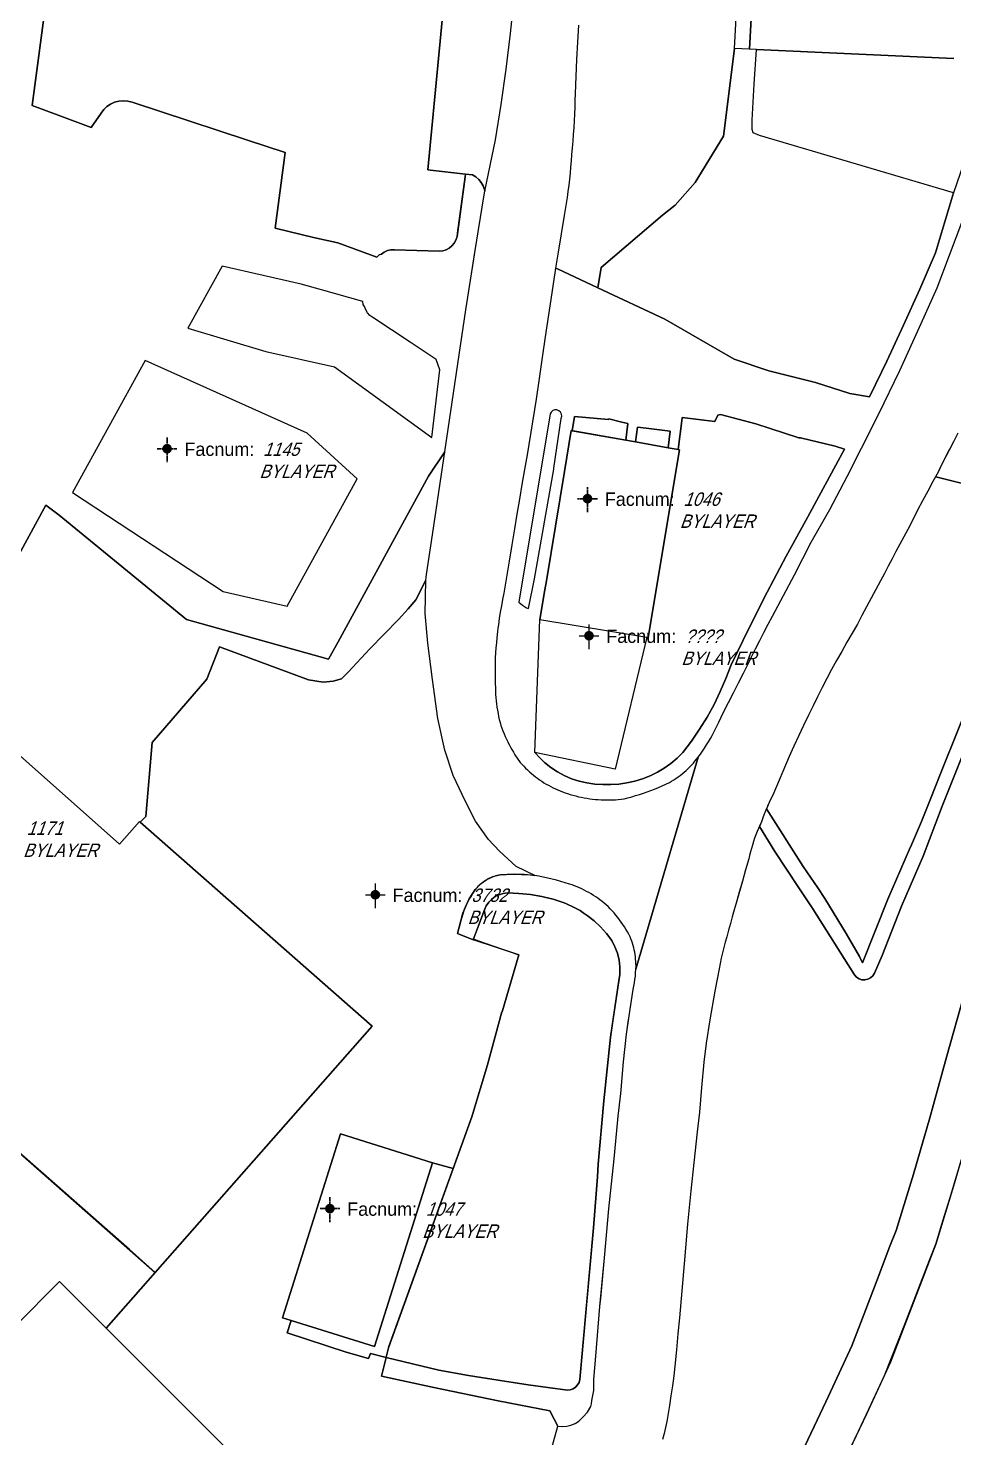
# Model space of a CAD drawing. Header units: inches. Extents: x 1273557 to 1282364, y 239587 to 246310.
# Drawn here: x 1277789 to 1278078.4, y 241285.2 to 241726.2 of the extents above; entities that cross this region are included whole.
import ezdxf
from ezdxf.enums import TextEntityAlignment as Align

# ---------------------------------------------------------------- set-up
doc = ezdxf.new("R2010")
doc.units = ezdxf.units.IN
doc.header["$MEASUREMENT"] = 0
doc.linetypes.add('DASHED2', pattern=[0.375, 0.25, -0.125])
doc.layers.add('BLDG-DATA', color=159, linetype='DASHED2', lineweight=30)
for name, color, linetype in [('BLDG-UW', 231, 'Continuous'), ('GRASS', 3, 'Continuous'), ('PATH', 253, 'Continuous'), ('PATH-ISLAND', 252, 'Continuous'), ('PRKG-DATA', 255, 'Continuous'), ('PRKG-UW', 6, 'Continuous'), ('STREET-UW', 50, 'Continuous')]:
    doc.layers.add(name, color=color, linetype=linetype)
doc.styles.add('SS_LITE', font='FRABK.TTF', dxfattribs={"height": 16})

# ---------------------------------------------------------------- blocks, each defined once
blk = doc.blocks.new('*U1')
for p, q in [((-3.08, 0), (3.08, 0)), ((0, 3.55), (0, -4.2))]:
    blk.add_line(p, q)
at = {"const_width": 1.5}
blk.add_lwpolyline([(-0.75, 0, 1), (0.75, 0, 1)], format="xyb", close=True, dxfattribs=at)
at = {"layer": 'BLDG-DATA', "color": 1, "style": 'SS_LITE'}
blk.add_text('Facnum:', height=4.2, dxfattribs=at).set_placement((27.26, -2.25), align=Align.RIGHT)
at = {"layer": 'BLDG-DATA', "color": 7, "style": 'SS_LITE', "oblique": 20, "width": 0.9, "flags": 8}
for tag, p in [('FACNUM', (29.98, -2.25)), ('OBJECT', (28.84, -9.16))]:
    blk.add_attdef(tag, p, '', height=4.2, dxfattribs=at)
blk = doc.blocks.new('*U8')
for p, q in [((-3.08, 0), (3.08, 0)), ((0, 3.55), (0, -4.2))]:
    blk.add_line(p, q)
at = {"const_width": 1.5}
blk.add_lwpolyline([(-0.75, 0, 1), (0.75, 0, 1)], format="xyb", close=True, dxfattribs=at)
at = {"layer": 'PRKG-DATA', "color": 1, "style": 'SS_LITE'}
blk.add_text('Facnum:', height=4.2, dxfattribs=at).set_placement((27.26, -2.25), align=Align.RIGHT)
at = {"layer": 'PRKG-DATA', "color": 7, "style": 'SS_LITE', "oblique": 20, "width": 0.9, "flags": 8}
for tag, p in [('FACNUM', (29.98, -2.25)), ('OBJECT', (28.84, -9.16))]:
    blk.add_attdef(tag, p, '', height=4.2, dxfattribs=at)

msp = doc.modelspace()

# ---------------------------------------------------------------- linework, layer by layer
for points in [[(1277964.6, 241579.02, -1), (1277963.1, 241579.02, -1)], [(1277965.07, 241536.14, -1), (1277963.57, 241536.14, -1)]]:
    msp.add_lwpolyline(points, format="xyb", close=True)
at = {"layer": 'BLDG-UW'}
msp.add_lwpolyline([(1278078.42, 241716.74), (1278016.67, 241719.54), (1278014.52, 241719.64), (1278019.23, 241806.23), (1277970.55, 241808.36), (1277980.56, 242015.84), (1278002.65, 242014.21), (1278027.96, 242012.42), (1278027.72, 242007.57), (1278051.58, 242006.4), (1278092.16, 242004.42)], dxfattribs=at)
for points in [[(1277825.58, 241622.23), (1277802.86, 241580.92), (1277849.93, 241549.99), (1277869.99, 241545.38), (1277891.84, 241585.25), (1277876.21, 241599.55)], [(1277742.93, 241537.25), (1277713.24, 241563.63), (1277707.96, 241557.63), (1277697.62, 241566.72), (1277655.95, 241603.38), (1277616.51, 241558.54), (1277640.01, 241537.86), (1277621.39, 241516.7), (1277658.23, 241484.3), (1277669.5, 241497.11), (1277675.75, 241504.22), (1277687.1, 241494.23), (1277782.61, 241410.2), (1277766.78, 241392.2), (1277766.42, 241391.79), (1277767.88, 241390.51), (1277820.68, 241344.13), (1277828.73, 241336.97), (1277896.53, 241414.03), (1277824.01, 241477.83), (1277823.77, 241478.04), (1277817.55, 241470.97), (1277750.63, 241530.41)], [(1277992.65, 241594.31), (1277992.2, 241594.39), (1277989.06, 241594.95), (1277978.87, 241596.75), (1277975.85, 241597.28), (1277958.75, 241600.31), (1277956.64, 241587.55), (1277951, 241553.35), (1277950.99, 241553.29), (1277950.53, 241550.51), (1277948.99, 241541.21), (1277982.41, 241535.66), (1277982.82, 241535.59)], [(1277915.39, 241371.29), (1277886.64, 241380.35), (1277868.49, 241322.8), (1277871.24, 241321.93), (1277897.23, 241313.75)], [(1277813.4, 241319.54), (1277798.79, 241334.08), (1277743.25, 241278.27), (1277743.37, 241278.15), (1277810.2, 241211.62), (1277817.03, 241204.82), (1277817.03, 241204.82), (1277817.03, 241204.82), (1277817.03, 241204.82), (1277817.03, 241204.82), (1277796.85, 241184.54), (1277835.99, 241145.58), (1277881.69, 241191.49), (1277885.98, 241195.8), (1277911.56, 241221.5), (1277862.9, 241270.02), (1277862.9, 241270.02)]]:
    msp.add_lwpolyline(points, close=True, dxfattribs=at)
at = {"layer": 'GRASS'}
for points in [[(1277796.53, 241749.13), (1277791.27, 241709.86), (1277790.22, 241702.05), (1277798.39, 241699.02), (1277808.7, 241695.13), (1277811.78, 241699.6), (1277812.61, 241700.72), (1277813.61, 241701.69), (1277814.77, 241702.47), (1277816.04, 241703.05), (1277817.39, 241703.4), (1277818.78, 241703.51), (1277820.17, 241703.39), (1277821.52, 241703.04), (1277857.58, 241691.18), (1277869.31, 241687.32), (1277866.23, 241663.61), (1277866.65, 241663.56), (1277878.18, 241660.73), (1277885.79, 241659.03), (1277898.03, 241654.59), (1277898.68, 241655.29), (1277899.42, 241655.52), (1277900.32, 241656.18), (1277901.33, 241656.63), (1277902.42, 241656.86), (1277903.54, 241656.86), (1277917.49, 241656.41), (1277918.59, 241656.55), (1277919.65, 241656.89), (1277920.62, 241657.42), (1277921.48, 241658.12), (1277922.2, 241658.97), (1277922.74, 241659.93), (1277923.1, 241660.98), (1277923.26, 241662.08), (1277925.57, 241679.67), (1277925.69, 241680.55), (1277914.81, 241681.79), (1277913.9, 241681.89), (1277918.98, 241734.1)], [(1277750.63, 241530.41), (1277817.55, 241470.97), (1277823.77, 241478.04), (1277824.01, 241477.83), (1277825.76, 241479.61), (1277827.75, 241502.74), (1277844.83, 241522.53), (1277848.83, 241532.71), (1277876.62, 241522.37), (1277881.2, 241521.59), (1277884.32, 241521.94), (1277886.95, 241522.61), (1277889.04, 241524.73), (1277895.82, 241532.08), (1277904.79, 241541.24), (1277907.84, 241544.6), (1277910.14, 241547.38), (1277913.35, 241553.51), (1277913.44, 241554.38), (1277913.55, 241555.3), (1277915.41, 241567.7), (1277918.94, 241591.58), (1277919.25, 241593.72), (1277914.16, 241586.05), (1277885.87, 241534.26), (1277882.88, 241528.78), (1277838.5, 241541.19), (1277798.72, 241573.87), (1277794.54, 241576.96), (1277786.07, 241561.48)], [(1278081.54, 241583.67), (1278073.11, 241585.72), (1278072.62, 241585.84), (1278071.81, 241584.36), (1278070.2, 241581.37), (1278068.62, 241578.38), (1278067.05, 241575.38), (1278065.51, 241572.36), (1278063.98, 241569.34), (1278062.73, 241567.07), (1278061.5, 241564.8), (1278060.27, 241562.52), (1278059.06, 241560.23), (1278057.86, 241557.94), (1278056.66, 241555.65), (1278055.48, 241553.35), (1278054, 241550.65), (1278052.53, 241547.94), (1278051.07, 241545.23), (1278049.63, 241542.5), (1278048.21, 241539.77), (1278046.58, 241536.93), (1278044.95, 241534.09), (1278043.33, 241531.25), (1278041.71, 241528.41), (1278040.1, 241525.57), (1278038.63, 241522.75), (1278037.18, 241519.91), (1278035.76, 241517.06), (1278034.35, 241514.21), (1278032.96, 241511.34), (1278031.4, 241508.11), (1278029.87, 241504.88), (1278028.35, 241501.63), (1278026.85, 241498.38), (1278021.74, 241486.29), (1278021.17, 241485.12), (1278020.62, 241483.94), (1278020.1, 241482.75), (1278019.79, 241482.01), (1278031.24, 241463.92), (1278035.81, 241457.24), (1278038.07, 241453.93), (1278044.71, 241442.99), (1278048.85, 241435.78), (1278049.84, 241433.79), (1278057.76, 241453.7), (1278064.5, 241469.4), (1278065.1, 241470.74), (1278068.25, 241478.01), (1278071.23, 241485.32), (1278074.05, 241492.68), (1278086.03, 241522.39)], [(1278082.85, 241503.16), (1278074.72, 241482.77), (1278068.8, 241467.17), (1278062.06, 241451.55), (1278055.99, 241436.13), (1278053.55, 241430.59), (1278053.05, 241429.78), (1278052.35, 241429.13), (1278051.51, 241428.69), (1278050.58, 241428.48), (1278049.63, 241428.52), (1278048.73, 241428.81), (1278047.93, 241429.33), (1278047.3, 241430.04), (1278044.07, 241435.14), (1278034.33, 241450.73), (1278032.01, 241454.17), (1278029.7, 241457.6), (1278022.46, 241468.63), (1278017.58, 241476.5), (1278017.31, 241475.88), (1278016.89, 241474.85), (1278016.49, 241473.81), (1278016.1, 241472.77), (1278015.74, 241471.72), (1278015.41, 241470.66), (1278015.09, 241469.59), (1278014.79, 241468.51), (1278014.52, 241467.43), (1278014.27, 241466.35), (1278013.28, 241462.87), (1278012.29, 241459.39), (1278011.31, 241455.91), (1278010.33, 241452.43), (1278009.71, 241450.34), (1278009.1, 241448.24), (1278008.52, 241446.13), (1278007.95, 241444.02), (1278007.4, 241441.91), (1278006.94, 241440.26), (1278006.5, 241438.61), (1278006.09, 241436.95), (1278005.69, 241435.28), (1278005.32, 241433.61), (1278004.97, 241431.94), (1278003.61, 241424.96), (1278002.11, 241415.94), (1278000.98, 241408.63), (1278000.23, 241402.77), (1277999.5, 241394.79), (1277998.85, 241387.14), (1277998.09, 241380.95), (1277997.14, 241371.19), (1277996.14, 241362.48), (1277995.16, 241352.06), (1277994.05, 241339.68), (1277992.63, 241322.74), (1277992.14, 241317.72), (1277991.66, 241312.7), (1277991.19, 241307.68), (1277990.8, 241304.58), (1277990.39, 241301.49), (1277989.95, 241298.4), (1277989.49, 241295.32), (1277989, 241292.24), (1277988.61, 241290.34), (1277988.2, 241288.44), (1277987.77, 241286.55), (1277987.32, 241284.66)], [(1278031.75, 241282.56), (1278036.61, 241292.71), (1278039.24, 241298.22), (1278046.48, 241313.99), (1278050.83, 241325.36), (1278054.4, 241334.65), (1278058.41, 241345.12), (1278060.32, 241350.11), (1278065.75, 241367.67), (1278070.9, 241385.32), (1278072.06, 241389.53), (1278076.1, 241404.25), (1278081.59, 241423.93)], [(1278083.49, 241381.75), (1278078.28, 241363.91), (1278072.7, 241345.83), (1278058.55, 241308.91), (1278051.1, 241292.66), (1278043.52, 241276.82)]]:
    msp.add_lwpolyline(points, dxfattribs=at)
for points in [[(1278078.29, 241674.74), (1278017.65, 241692.61), (1278015.66, 241693.46), (1278015.31, 241694.5), (1278015.33, 241697.44), (1278015.92, 241708.74), (1278016.67, 241719.54), (1278009.76, 241719.85), (1278006.32, 241692.46), (1277997.47, 241677.9), (1277991.25, 241670.82), (1277987.35, 241667.73), (1277968.15, 241651.39), (1277967.12, 241644.99), (1277988.06, 241635.16), (1278009.73, 241622.66), (1278020.55, 241618.97), (1278035.1, 241615.35), (1278045.86, 241611.94), (1278052.03, 241610.83), (1278055.76, 241618.59), (1278057.41, 241622.01), (1278062.64, 241633.27), (1278067.71, 241644.59), (1278072.63, 241655.98)], [(1277895.1, 241637.13), (1277894.54, 241638.09), (1277894.19, 241639.15), (1277893.72, 241639.76), (1277893.6, 241640.7), (1277880.68, 241644.31), (1277874.39, 241646.17), (1277862.46, 241648.87), (1277849.6, 241651.78), (1277838.95, 241632.34), (1277863.28, 241625.1), (1277884.74, 241620.24), (1277915.16, 241598.12), (1277917.68, 241619.37), (1277916.58, 241622.51), (1277908.4, 241627.94), (1277896.77, 241635.67), (1277895.86, 241636.32)], [(1277955.65, 241604.13), (1277955.82, 241604.79), (1277955.75, 241605.46), (1277955.44, 241606.06), (1277954.94, 241606.52), (1277954.31, 241606.77), (1277953.64, 241606.79), (1277953, 241606.56), (1277952.48, 241606.13), (1277952.15, 241605.54), (1277942.41, 241546.68), (1277943.5, 241545.67), (1277944.78, 241544.91), (1277945.43, 241544.69), (1277947.29, 241553.97), (1277953.33, 241588.22), (1277953.38, 241588.55)], [(1278025.95, 241561.05), (1278032.1, 241572.2), (1278044.22, 241594.48), (1278041.29, 241595.42), (1278030.46, 241598.01), (1278029.96, 241598.01), (1278016.5, 241602.46), (1278005.44, 241605.34), (1278004.64, 241605.12), (1278003.71, 241603.12), (1277993.49, 241604.46), (1277993.35, 241603.34), (1277992.19, 241594.39), (1277992.65, 241594.31), (1277982.82, 241535.59), (1277982.4, 241535.66), (1277972.53, 241494.37), (1277947.35, 241499.62), (1277948.93, 241497.9), (1277950.44, 241496.45), (1277952.37, 241494.91), (1277954.43, 241493.54), (1277956.61, 241492.37), (1277958.9, 241491.39), (1277961.26, 241490.63), (1277963.68, 241490.07), (1277966.14, 241489.73), (1277968.63, 241489.62), (1277971.15, 241489.57), (1277973.67, 241489.73), (1277976.18, 241490.08), (1277978.64, 241490.64), (1277981.06, 241491.39), (1277983.41, 241492.32), (1277985.69, 241493.45), (1277987.86, 241494.75), (1277989.93, 241496.21), (1277991.88, 241497.84), (1277993.7, 241499.62), (1277996.39, 241503.19), (1277998.9, 241506.88), (1278001.24, 241510.7), (1278003.4, 241514.63), (1278005.37, 241518.66), (1278007.14, 241522.78), (1278008.72, 241526.99), (1278014.26, 241538.45), (1278020, 241549.8)], [(1277976.5, 241602.52), (1277974.57, 241602.99), (1277970.48, 241603.98), (1277970.46, 241603.75), (1277959.78, 241604.72), (1277959.02, 241600.26), (1277975.85, 241597.29)], [(1277989.7, 241600.16), (1277982.15, 241601.1), (1277979.45, 241601.44), (1277978.87, 241596.75), (1277978.87, 241596.75), (1277989.05, 241594.95)], [(1277901.6, 241313.35), (1277900.94, 241310.53), (1277900.9, 241310.33), (1277917.41, 241306.33), (1277926.67, 241304.7), (1277935.96, 241303.2), (1277945.27, 241301.82), (1277957.57, 241300.14), (1277958.48, 241300.27), (1277959.34, 241300.59), (1277960.1, 241301.1), (1277960.74, 241301.76), (1277961.21, 241302.54), (1277961.5, 241303.41), (1277965.74, 241350.86), (1277966.95, 241366.86), (1277967.24, 241370.78), (1277968.99, 241390.68), (1277971, 241410.56), (1277973.67, 241428.16), (1277973.94, 241430.14), (1277973.96, 241430.32), (1277973.98, 241432.51), (1277973.74, 241434.68), (1277973.22, 241436.8), (1277972.44, 241438.84), (1277971.42, 241440.77), (1277969.78, 241442.97), (1277967.95, 241445.03), (1277965.95, 241446.92), (1277963.8, 241448.63), (1277962.53, 241449.48), (1277961.52, 241450.15), (1277959.11, 241451.48), (1277956.59, 241452.59), (1277953.12, 241453.69), (1277950.39, 241454.36), (1277949.6, 241454.55), (1277946.02, 241455.17), (1277942.42, 241455.54), (1277938.81, 241455.66), (1277937.49, 241455.49), (1277936.21, 241455.11), (1277935.01, 241454.51), (1277933.92, 241453.72), (1277932.97, 241452.76), (1277932.2, 241451.66), (1277931.62, 241450.44), (1277928.24, 241441.37), (1277929.49, 241440.83), (1277942.43, 241436.31), (1277937.2, 241418.48), (1277937.04, 241418.5), (1277932.59, 241401.89), (1277927.74, 241385.6)]]:
    msp.add_lwpolyline(points, close=True, dxfattribs=at)
at = {"layer": 'PATH'}
for points in [[(1278014.47, 241806.44), (1278019.23, 241806.23), (1278014.52, 241719.64), (1278009.76, 241719.85)], [(1277975.09, 241402.83), (1277976.01, 241411.54), (1277976.55, 241415.28), (1277976.84, 241417.23), (1277978.16, 241425.51), (1277978.36, 241426.54), (1277978.54, 241427.58), (1277978.69, 241428.63), (1277978.81, 241429.68), (1277978.91, 241430.72), (1277978.98, 241431.78), (1277979.03, 241432.83), (1277979.01, 241433.55), (1277978.97, 241434.27), (1277978.9, 241434.98), (1277978.82, 241435.7), (1277978.72, 241436.41), (1277978.6, 241437.12), (1277978.46, 241437.83), (1277978.29, 241438.53), (1277978.11, 241439.23), (1277977.91, 241439.92), (1277977.69, 241440.6), (1277977.45, 241441.28), (1277977.19, 241441.95), (1277976.77, 241442.75), (1277976.33, 241443.54), (1277975.87, 241444.32), (1277975.39, 241445.08), (1277974.9, 241445.84), (1277974.38, 241446.58), (1277973.85, 241447.31), (1277973.3, 241448.03), (1277972.73, 241448.73), (1277972.15, 241449.42), (1277971.55, 241450.09), (1277970.93, 241450.75), (1277970.3, 241451.39), (1277969.68, 241451.94), (1277969.05, 241452.48), (1277968.41, 241453), (1277967.76, 241453.5), (1277967.09, 241453.99), (1277966.41, 241454.46), (1277965.72, 241454.92), (1277965.01, 241455.35), (1277964.3, 241455.77), (1277963.58, 241456.17), (1277962.85, 241456.55), (1277962.1, 241456.92), (1277961.35, 241457.26), (1277960.59, 241457.59), (1277959.83, 241457.89), (1277959.44, 241458.03), (1277959.05, 241458.18), (1277958.27, 241458.45), (1277956.91, 241458.87), (1277955.55, 241459.26), (1277954.18, 241459.63), (1277952.8, 241459.98), (1277951.42, 241460.31), (1277950.04, 241460.62), (1277948.64, 241460.9), (1277947.31, 241461.15), (1277946.19, 241461.27), (1277945.13, 241461.35), (1277944.07, 241461.42), (1277943, 241461.47), (1277941.94, 241461.49), (1277940.88, 241461.5), (1277939.82, 241461.48), (1277938.76, 241461.45), (1277937.7, 241461.39), (1277936.65, 241461.32), (1277936.15, 241461.23), (1277935.66, 241461.12), (1277935.17, 241460.99), (1277934.69, 241460.85), (1277934.21, 241460.68), (1277933.74, 241460.49), (1277933.28, 241460.29), (1277933.2, 241460.25), (1277932.83, 241460.06), (1277932.39, 241459.82), (1277931.95, 241459.56), (1277931.53, 241459.29), (1277931.12, 241458.99), (1277930.72, 241458.68), (1277930.33, 241458.36), (1277929.96, 241458.02), (1277929.6, 241457.66), (1277929.25, 241457.29), (1277928.92, 241456.91), (1277928.45, 241456.25), (1277927.99, 241455.58), (1277927.56, 241454.9), (1277927.15, 241454.2), (1277926.75, 241453.49), (1277926.38, 241452.77), (1277926.03, 241452.04), (1277925.7, 241451.3), (1277925.39, 241450.55), (1277925.1, 241449.8), (1277924.84, 241449.03), (1277924.31, 241447), (1277923.76, 241444.98), (1277923.18, 241442.96), (1277928.11, 241441.04), (1277928.24, 241441.37), (1277928.61, 241442.37), (1277931.62, 241450.44), (1277932.2, 241451.66), (1277932.97, 241452.76), (1277933.92, 241453.72), (1277935.01, 241454.51), (1277935.45, 241454.73), (1277936.21, 241455.11), (1277937.49, 241455.49), (1277938.81, 241455.66), (1277942.42, 241455.54), (1277946.02, 241455.17), (1277949.6, 241454.55), (1277950.39, 241454.36), (1277953.12, 241453.69), (1277956.59, 241452.59), (1277957.46, 241452.21), (1277959.11, 241451.48), (1277961.52, 241450.15), (1277962.53, 241449.48), (1277963.8, 241448.63), (1277965.95, 241446.92), (1277967.95, 241445.03), (1277969.78, 241442.97), (1277971.42, 241440.77), (1277972.44, 241438.84), (1277973.22, 241436.8), (1277973.74, 241434.68), (1277973.98, 241432.51), (1277973.96, 241430.32), (1277973.94, 241430.14), (1277973.67, 241428.16), (1277971.77, 241415.63), (1277971, 241410.56), (1277968.99, 241390.68), (1277967.65, 241375.48), (1277967.24, 241370.78), (1277966.94, 241366.86), (1277965.74, 241350.86), (1277963.8, 241329.15), (1277961.5, 241303.41), (1277961.21, 241302.54), (1277961.01, 241302.21), (1277960.74, 241301.76), (1277960.1, 241301.1), (1277959.34, 241300.59), (1277958.48, 241300.27), (1277957.57, 241300.14), (1277945.27, 241301.82), (1277936.57, 241303.11), (1277935.96, 241303.2), (1277926.67, 241304.7), (1277917.41, 241306.33), (1277900.9, 241310.33), (1277899.5, 241304.46), (1277915.87, 241301), (1277935.88, 241296.78), (1277952.06, 241293.67), (1277954.61, 241288.89), (1277955.98, 241288.74), (1277957.35, 241288.82), (1277958.69, 241289.14), (1277959.95, 241289.68), (1277961.11, 241290.43), (1277962.55, 241291.77), (1277963.82, 241293.29), (1277964.87, 241294.96), (1277965.07, 241295.82), (1277965.25, 241296.84), (1277965.82, 241300.01), (1277965.82, 241300.86), (1277965.84, 241303.48), (1277966.47, 241310.81), (1277967.76, 241326.28), (1277968.01, 241328.9), (1277969.21, 241341.5), (1277970.5, 241356.89), (1277972.21, 241372.47), (1277972.42, 241374.69), (1277973.46, 241385.83), (1277974.24, 241392.88)], [(1277921.91, 241369.49), (1277915.39, 241371.29), (1277897.23, 241313.75), (1277871.24, 241321.93), (1277869.98, 241318.05), (1277888.39, 241312.03), (1277895.44, 241309.99), (1277896.02, 241311.64), (1277900.9, 241310.33), (1277901.6, 241313.35), (1277901.75, 241313.78), (1277909.39, 241334.87)]]:
    msp.add_lwpolyline(points, close=True, dxfattribs=at)
for points in [[(1277786.07, 241561.48), (1277794.54, 241576.96), (1277798.72, 241573.87), (1277838.5, 241541.19), (1277882.88, 241528.78), (1277885.87, 241534.26), (1277914.16, 241586.05), (1277919.24, 241593.72), (1277919.45, 241595.13), (1277925.85, 241638.05), (1277928.29, 241653.93), (1277928.71, 241656.66), (1277931.42, 241673.47), (1277931.78, 241675.22), (1277931.67, 241675.76), (1277931.25, 241676.89), (1277930.65, 241677.94), (1277929.88, 241678.87), (1277928.97, 241679.66), (1277927.94, 241680.29), (1277925.69, 241680.55), (1277925.57, 241679.67), (1277923.12, 241661.05), (1277922.74, 241659.93), (1277922.2, 241658.97), (1277921.48, 241658.12), (1277920.62, 241657.42), (1277919.65, 241656.89), (1277919.41, 241656.81), (1277918.59, 241656.55), (1277917.49, 241656.41), (1277903.54, 241656.86), (1277902.42, 241656.86), (1277901.33, 241656.63), (1277900.32, 241656.18), (1277899.42, 241655.52), (1277898.68, 241655.29), (1277898.03, 241654.59), (1277885.79, 241659.03), (1277878.18, 241660.73), (1277866.65, 241663.56), (1277866.23, 241663.61), (1277869.31, 241687.32), (1277857.58, 241691.18), (1277821.52, 241703.04), (1277820.17, 241703.39), (1277818.78, 241703.51), (1277817.39, 241703.4), (1277816.04, 241703.05), (1277814.77, 241702.47), (1277813.61, 241701.69), (1277812.61, 241700.72), (1277811.78, 241699.6), (1277808.7, 241695.13), (1277798.39, 241699.02), (1277790.22, 241702.05), (1277791.27, 241709.86), (1277796.53, 241749.13)], [(1278084.65, 241693.18), (1278078.29, 241674.74), (1278072.63, 241655.98), (1278067.71, 241644.59), (1278062.64, 241633.27), (1278057.41, 241622.01), (1278055.76, 241618.59), (1278052.03, 241610.83), (1278045.86, 241611.94), (1278035.1, 241615.35), (1278020.55, 241618.97), (1278009.73, 241622.66), (1277988.06, 241635.16), (1277967.12, 241644.99), (1277954.44, 241650.91), (1277953.89, 241651.17), (1277953.76, 241650.37), (1277952.7, 241643.46), (1277951.66, 241636.54), (1277950.63, 241629.62), (1277949.67, 241623.14), (1277948.71, 241616.66), (1277947.77, 241610.18), (1277945.04, 241592.72), (1277944.19, 241588.1), (1277943.36, 241583.48), (1277942.56, 241578.85), (1277941.78, 241574.22), (1277941.02, 241569.59), (1277940.17, 241564.55), (1277939.33, 241559.51), (1277937.65, 241549.43), (1277937.27, 241547.45), (1277936.92, 241545.47), (1277936.59, 241543.49), (1277936.28, 241541.5), (1277936, 241539.5), (1277935.87, 241538.51), (1277935.74, 241537.51), (1277935.51, 241535.51), (1277935.36, 241533.94), (1277935.23, 241532.36), (1277935.12, 241530.79), (1277935.04, 241529.21), (1277934.98, 241527.63), (1277934.95, 241526.06), (1277934.94, 241524.48), (1277934.95, 241522.9), (1277934.99, 241521.32), (1277935.05, 241519.74), (1277935.08, 241518.75), (1277935.13, 241517.76), (1277935.21, 241516.77), (1277935.3, 241515.78), (1277935.42, 241514.8), (1277935.55, 241513.82), (1277935.71, 241512.84), (1277935.88, 241511.86), (1277936.08, 241510.89), (1277936.29, 241509.92), (1277936.53, 241508.96), (1277936.81, 241508.08), (1277937.11, 241507.2), (1277937.43, 241506.34), (1277937.76, 241505.48), (1277938.12, 241504.62), (1277938.5, 241503.78), (1277938.9, 241502.95), (1277938.98, 241502.8), (1277939.32, 241502.12), (1277939.75, 241501.31), (1277940.21, 241500.5), (1277940.68, 241499.71), (1277941.17, 241498.93), (1277942.84, 241496.5), (1277943.38, 241495.89), (1277943.94, 241495.29), (1277944.51, 241494.71), (1277945.09, 241494.15), (1277945.69, 241493.59), (1277946.3, 241493.06), (1277946.93, 241492.53), (1277947.56, 241492.03), (1277948.22, 241491.54), (1277948.88, 241491.06), (1277949.55, 241490.61), (1277950.24, 241490.17), (1277950.93, 241489.75), (1277951.64, 241489.34), (1277952.35, 241488.95), (1277953.08, 241488.58), (1277953.81, 241488.23), (1277954.55, 241487.9), (1277955.31, 241487.59), (1277956.06, 241487.29), (1277956.83, 241487.02), (1277957.6, 241486.76), (1277958.45, 241486.49), (1277959.31, 241486.24), (1277960.18, 241486.01), (1277961.05, 241485.79), (1277961.92, 241485.6), (1277962.8, 241485.43), (1277963.68, 241485.28), (1277964.57, 241485.14), (1277965.45, 241485.03), (1277966.34, 241484.94), (1277967.23, 241484.86), (1277968.13, 241484.81), (1277969.02, 241484.78), (1277969.92, 241484.76), (1277970.81, 241484.77), (1277971.71, 241484.8), (1277972.6, 241484.85), (1277973.49, 241484.91), (1277974.38, 241485), (1277975.27, 241485.11), (1277976.49, 241485.42), (1277977.7, 241485.75), (1277978.91, 241486.11), (1277980.11, 241486.48), (1277981.31, 241486.88), (1277982.5, 241487.29), (1277983.68, 241487.73), (1277984.85, 241488.19), (1277986.02, 241488.66), (1277987.18, 241489.16), (1277988.33, 241489.67), (1277989.47, 241490.21), (1277990.16, 241490.62), (1277990.84, 241491.05), (1277991.51, 241491.5), (1277992.17, 241491.97), (1277992.81, 241492.45), (1277993.45, 241492.95), (1277994.06, 241493.47), (1277994.67, 241494), (1277995.26, 241494.55), (1277995.83, 241495.11), (1277996.39, 241495.69), (1277996.94, 241496.28), (1277997.46, 241496.89), (1277997.97, 241497.51), (1277998.47, 241498.15), (1277999.15, 241499.09), (1277999.81, 241500.03), (1278000.45, 241501), (1278001.08, 241501.97), (1278001.68, 241502.96), (1278002.27, 241503.95), (1278002.84, 241504.96), (1278003.39, 241505.99), (1278003.91, 241507.02), (1278004.42, 241508.06), (1278004.91, 241509.11), (1278006.41, 241512.19), (1278007.92, 241515.26), (1278009.46, 241518.32), (1278011.02, 241521.37), (1278012.6, 241524.41), (1278013.85, 241526.98), (1278015.11, 241529.54), (1278016.39, 241532.09), (1278017.69, 241534.64), (1278019, 241537.18), (1278020.33, 241539.71), (1278021.67, 241542.24), (1278028.56, 241555.17), (1278033.75, 241565.42), (1278039.59, 241575.66), (1278045.02, 241585.99), (1278049.51, 241594.86), (1278054.95, 241605.52), (1278061.53, 241619.12), (1278068.14, 241633.79), (1278073.18, 241645.03), (1278077.05, 241655.24), (1278081.18, 241666.26)], [(1278079.6, 241599.47), (1278078.32, 241597.06), (1278077.07, 241594.65), (1278076.74, 241594), (1278074.62, 241589.78), (1278074.02, 241588.55), (1278073.43, 241587.33), (1278072.62, 241585.84), (1278073.11, 241585.72), (1278081.54, 241583.67)], [(1278086.03, 241522.39), (1278074.05, 241492.68), (1278071.23, 241485.32), (1278068.25, 241478.01), (1278065.1, 241470.74), (1278064.5, 241469.4), (1278057.76, 241453.7), (1278049.84, 241433.79), (1278048.85, 241435.78), (1278044.71, 241442.99), (1278038.07, 241453.93), (1278035.81, 241457.24), (1278031.24, 241463.92), (1278019.79, 241482.01), (1278019.6, 241481.56), (1278019.11, 241480.35), (1278018.66, 241479.13), (1278018.22, 241477.91), (1278017.58, 241476.5), (1278022.46, 241468.63), (1278029.7, 241457.6), (1278032.01, 241454.17), (1278034.33, 241450.73), (1278044.07, 241435.14), (1278047.3, 241430.04), (1278047.93, 241429.33), (1278048.73, 241428.81), (1278049.63, 241428.52), (1278050.58, 241428.48), (1278051.51, 241428.69), (1278052.35, 241429.13), (1278053.05, 241429.78), (1278053.55, 241430.59), (1278055.99, 241436.13), (1278062.06, 241451.55), (1278068.8, 241467.17), (1278074.72, 241482.77), (1278082.85, 241503.16)], [(1278081.59, 241423.93), (1278076.1, 241404.25), (1278072.06, 241389.53), (1278070.9, 241385.32), (1278065.75, 241367.67), (1278060.32, 241350.11), (1278058.41, 241345.12), (1278054.4, 241334.65), (1278050.83, 241325.36), (1278046.48, 241313.99), (1278039.24, 241298.22), (1278036.61, 241292.71), (1278031.75, 241282.56)], [(1278043.52, 241276.82), (1278048.54, 241287.31), (1278051.1, 241292.66), (1278056.65, 241304.76), (1278063.09, 241320.76), (1278070.79, 241340.84), (1278072.7, 241345.83), (1278074.94, 241353.08), (1278077.19, 241360.37), (1278080.95, 241373.06)]]:
    msp.add_lwpolyline(points, dxfattribs=at)
at = {"layer": 'PATH-ISLAND'}
for points in [[(1277916.58, 241622.51), (1277908.4, 241627.94), (1277896.77, 241635.67), (1277895.86, 241636.32), (1277895.1, 241637.13), (1277894.54, 241638.09), (1277894.19, 241639.15), (1277893.72, 241639.76), (1277893.6, 241640.7), (1277880.68, 241644.31), (1277874.39, 241646.17), (1277862.46, 241648.87), (1277849.6, 241651.78), (1277838.95, 241632.34), (1277863.28, 241625.1), (1277884.74, 241620.24), (1277915.16, 241598.12), (1277917.68, 241619.37)], [(1277891.84, 241585.25), (1277876.21, 241599.55), (1277825.58, 241622.23), (1277802.86, 241580.92), (1277849.93, 241549.99), (1277869.99, 241545.38)], [(1277953.33, 241588.22), (1277953.38, 241588.55), (1277955.65, 241604.13), (1277955.82, 241604.79), (1277955.75, 241605.46), (1277955.44, 241606.06), (1277954.94, 241606.52), (1277954.31, 241606.77), (1277953.64, 241606.79), (1277953, 241606.56), (1277952.48, 241606.13), (1277952.15, 241605.54), (1277942.41, 241546.68), (1277943.5, 241545.67), (1277944.78, 241544.91), (1277945.43, 241544.69), (1277947.29, 241553.97)], [(1277979.45, 241601.44), (1277982.15, 241601.1), (1277989.7, 241600.16), (1277989.05, 241594.95), (1277992.19, 241594.39), (1277993.35, 241603.34), (1277993.49, 241604.46), (1278003.71, 241603.12), (1278004.64, 241605.12), (1278005.44, 241605.34), (1278016.5, 241602.46), (1278029.96, 241598.01), (1278030.46, 241598.01), (1278041.29, 241595.42), (1278044.22, 241594.48), (1278032.1, 241572.2), (1278025.95, 241561.05), (1278020, 241549.8), (1278014.26, 241538.45), (1278008.72, 241526.99), (1278007.14, 241522.78), (1278005.37, 241518.66), (1278003.4, 241514.63), (1278001.24, 241510.7), (1277998.9, 241506.88), (1277996.39, 241503.19), (1277993.7, 241499.62), (1277991.88, 241497.84), (1277989.93, 241496.21), (1277987.86, 241494.75), (1277985.69, 241493.45), (1277983.41, 241492.32), (1277981.06, 241491.39), (1277978.64, 241490.64), (1277976.18, 241490.08), (1277973.67, 241489.73), (1277971.15, 241489.57), (1277968.63, 241489.62), (1277966.14, 241489.73), (1277963.68, 241490.07), (1277961.26, 241490.63), (1277958.9, 241491.39), (1277956.61, 241492.37), (1277954.43, 241493.54), (1277952.37, 241494.91), (1277950.44, 241496.45), (1277948.93, 241497.9), (1277947.35, 241499.62), (1277948.99, 241541.21), (1277950.53, 241550.51), (1277950.99, 241553.29), (1277951, 241553.35), (1277956.64, 241587.55), (1277958.75, 241600.31), (1277959.02, 241600.26), (1277959.78, 241604.72), (1277970.46, 241603.75), (1277970.48, 241603.98), (1277974.57, 241602.99), (1277976.5, 241602.52), (1277975.85, 241597.29), (1277975.85, 241597.28), (1277978.87, 241596.75)]]:
    msp.add_lwpolyline(points, close=True, dxfattribs=at)
at = {"layer": 'PRKG-UW'}
for points in [[(1277961.03, 241727.14), (1277960.72, 241721.8), (1277960.44, 241716.45), (1277960.18, 241711.11), (1277959.95, 241705.76), (1277959.92, 241703.63), (1277959.87, 241701.5), (1277959.79, 241699.36), (1277959.69, 241697.23), (1277959.57, 241695.11), (1277959.42, 241692.98), (1277959.25, 241690.85), (1277959.06, 241688.73), (1277958.84, 241686.61), (1277958.72, 241684.7), (1277958.57, 241682.78), (1277958.4, 241680.87), (1277958.2, 241678.96), (1277957.99, 241677.06), (1277957.75, 241675.15), (1277957.49, 241673.25), (1277957.21, 241671.35), (1277956.9, 241669.46), (1277956.57, 241667.57), (1277955.65, 241661.83), (1277954.71, 241656.1), (1277953.89, 241651.17), (1277954.44, 241650.91), (1277967.12, 241644.99), (1277968.15, 241651.39), (1277987.35, 241667.73), (1277991.25, 241670.82), (1277997.47, 241677.9), (1278006.32, 241692.46), (1278009.76, 241719.85), (1278009.76, 241719.85), (1278014.47, 241806.44)], [(1277918.98, 241734.1), (1277913.9, 241681.89), (1277914.81, 241681.79), (1277925.69, 241680.55), (1277927.94, 241680.29), (1277928.97, 241679.66), (1277929.88, 241678.87), (1277930.65, 241677.94), (1277931.25, 241676.89), (1277931.67, 241675.76), (1277931.78, 241675.22), (1277935.06, 241691.31), (1277936.83, 241702.31), (1277938.39, 241713.39), (1277939.75, 241724.5), (1277940.9, 241735.64)], [(1277944.24, 241251.6), (1277954.61, 241288.89), (1277952.06, 241293.67), (1277935.88, 241296.78), (1277915.87, 241301), (1277899.5, 241304.46), (1277900.9, 241310.33), (1277896.02, 241311.64), (1277895.44, 241309.99), (1277888.39, 241312.03), (1277869.98, 241318.05), (1277871.24, 241321.93), (1277868.49, 241322.8), (1277886.64, 241380.35), (1277915.39, 241371.29), (1277921.91, 241369.49), (1277927.74, 241385.6), (1277932.59, 241401.89), (1277937.04, 241418.5), (1277937.2, 241418.48), (1277942.43, 241436.31), (1277928.11, 241441.04), (1277923.18, 241442.96), (1277923.76, 241444.98), (1277924.31, 241447), (1277924.92, 241449.33), (1277925.7, 241451.35), (1277926.9, 241453.86), (1277928.71, 241456.72), (1277930.27, 241458.37), (1277932.34, 241459.88), (1277934.69, 241460.9), (1277936.51, 241461.31), (1277938.48, 241461.44), (1277940.61, 241461.5), (1277943.19, 241461.48), (1277945.93, 241461.3), (1277947.36, 241461.15), (1277947.36, 241461.15), (1277941.56, 241463.92), (1277936.32, 241468.7), (1277932.93, 241472.43), (1277928.84, 241478.18), (1277925.66, 241484.46), (1277921.89, 241492.41), (1277919.27, 241500.39), (1277917.05, 241510.24), (1277915.37, 241522.43), (1277913.95, 241533.83), (1277913.11, 241543.07), (1277913.34, 241553.48), (1277910.14, 241547.38), (1277907.84, 241544.6), (1277904.79, 241541.24), (1277895.82, 241532.08), (1277889.04, 241524.73), (1277886.95, 241522.61), (1277884.32, 241521.94), (1277881.2, 241521.59), (1277876.62, 241522.37), (1277848.83, 241532.71), (1277844.83, 241522.53), (1277827.75, 241502.74), (1277825.76, 241479.61), (1277824.01, 241477.83), (1277896.53, 241414.03), (1277828.73, 241336.97), (1277813.4, 241319.54), (1277862.9, 241270.02)]]:
    msp.add_lwpolyline(points, dxfattribs=at)
msp.add_lwpolyline([(1277948.99, 241541.21), (1277982.4, 241535.66), (1277972.53, 241494.37), (1277947.35, 241499.62), (1277948.99, 241541.21)], close=True, dxfattribs=at)
at = {"layer": 'STREET-UW'}
for points in [[(1277961.03, 241727.14), (1277960.72, 241721.8), (1277960.44, 241716.45), (1277960.18, 241711.11), (1277959.95, 241705.76), (1277959.95, 241705.76), (1277959.92, 241703.63), (1277959.87, 241701.5), (1277959.79, 241699.36), (1277959.69, 241697.23), (1277959.57, 241695.11), (1277959.42, 241692.98), (1277959.25, 241690.85), (1277959.06, 241688.73), (1277958.84, 241686.61), (1277958.84, 241686.61), (1277958.72, 241684.7), (1277958.57, 241682.78), (1277958.4, 241680.87), (1277958.2, 241678.96), (1277957.99, 241677.06), (1277957.75, 241675.15), (1277957.49, 241673.25), (1277957.21, 241671.35), (1277956.9, 241669.46), (1277956.57, 241667.57), (1277956.57, 241667.57), (1277955.65, 241661.83), (1277954.71, 241656.1), (1277953.89, 241651.17), (1277953.76, 241650.37), (1277953.76, 241650.37), (1277952.7, 241643.46), (1277951.66, 241636.54), (1277950.63, 241629.62), (1277950.63, 241629.62), (1277949.67, 241623.14), (1277948.71, 241616.66), (1277947.77, 241610.18), (1277945.04, 241592.72), (1277945.04, 241592.72), (1277944.19, 241588.1), (1277943.36, 241583.48), (1277942.56, 241578.85), (1277941.78, 241574.22), (1277941.02, 241569.59), (1277941.02, 241569.59), (1277940.17, 241564.55), (1277939.33, 241559.51), (1277937.65, 241549.43), (1277937.65, 241549.43), (1277937.27, 241547.45), (1277936.92, 241545.47), (1277936.59, 241543.49), (1277936.28, 241541.5), (1277936, 241539.5), (1277935.87, 241538.51), (1277935.74, 241537.51), (1277935.51, 241535.51), (1277935.51, 241535.51), (1277935.36, 241533.94), (1277935.23, 241532.36), (1277935.12, 241530.79), (1277935.04, 241529.21), (1277934.98, 241527.63), (1277934.95, 241526.06), (1277934.94, 241524.48), (1277934.95, 241522.9), (1277934.99, 241521.32), (1277935.05, 241519.74), (1277935.05, 241519.74), (1277935.08, 241518.75), (1277935.13, 241517.76), (1277935.21, 241516.77), (1277935.3, 241515.78), (1277935.42, 241514.8), (1277935.55, 241513.82), (1277935.71, 241512.84), (1277935.88, 241511.86), (1277936.08, 241510.89), (1277936.29, 241509.92), (1277936.53, 241508.96), (1277936.53, 241508.96), (1277936.81, 241508.08), (1277937.11, 241507.2), (1277937.43, 241506.34), (1277937.76, 241505.48), (1277938.12, 241504.62), (1277938.5, 241503.78), (1277938.9, 241502.95), (1277938.98, 241502.8), (1277939.32, 241502.12), (1277939.75, 241501.31), (1277940.21, 241500.5), (1277940.68, 241499.71), (1277941.17, 241498.93), (1277942.84, 241496.5), (1277943.38, 241495.89), (1277943.94, 241495.29), (1277944.51, 241494.71), (1277945.09, 241494.15), (1277945.69, 241493.59), (1277946.3, 241493.06), (1277946.93, 241492.53), (1277947.56, 241492.03), (1277948.22, 241491.54), (1277948.88, 241491.06), (1277949.55, 241490.61), (1277950.24, 241490.17), (1277950.93, 241489.75), (1277951.64, 241489.34), (1277952.35, 241488.95), (1277953.08, 241488.58), (1277953.81, 241488.23), (1277954.55, 241487.9), (1277955.31, 241487.59), (1277956.06, 241487.29), (1277956.83, 241487.02), (1277957.6, 241486.76), (1277957.6, 241486.76), (1277958.45, 241486.49), (1277959.31, 241486.24), (1277960.18, 241486.01), (1277961.05, 241485.79), (1277961.92, 241485.6), (1277962.8, 241485.43), (1277963.68, 241485.28), (1277964.57, 241485.14), (1277965.45, 241485.03), (1277966.34, 241484.94), (1277967.23, 241484.86), (1277968.13, 241484.81), (1277969.02, 241484.78), (1277969.92, 241484.76), (1277970.81, 241484.77), (1277971.71, 241484.8), (1277972.6, 241484.85), (1277973.49, 241484.91), (1277974.38, 241485), (1277975.27, 241485.11), (1277975.27, 241485.11), (1277976.49, 241485.42), (1277977.7, 241485.75), (1277978.91, 241486.11), (1277980.11, 241486.48), (1277981.31, 241486.88), (1277982.5, 241487.29), (1277983.68, 241487.73), (1277984.85, 241488.19), (1277986.02, 241488.66), (1277987.18, 241489.16), (1277988.33, 241489.67), (1277989.47, 241490.21), (1277989.47, 241490.21), (1277990.16, 241490.62), (1277990.84, 241491.05), (1277991.51, 241491.5), (1277992.17, 241491.97), (1277992.81, 241492.45), (1277993.45, 241492.95), (1277994.06, 241493.47), (1277994.67, 241494), (1277995.26, 241494.55), (1277995.83, 241495.11), (1277996.39, 241495.69), (1277996.94, 241496.28), (1277997.46, 241496.89), (1277997.97, 241497.51), (1277998.47, 241498.15), (1277978.98, 241431.78), (1277979.03, 241432.83), (1277979.03, 241432.83), (1277979.01, 241433.55), (1277978.97, 241434.27), (1277978.9, 241434.98), (1277978.82, 241435.7), (1277978.72, 241436.41), (1277978.6, 241437.12), (1277978.46, 241437.83), (1277978.29, 241438.53), (1277978.11, 241439.23), (1277977.91, 241439.92), (1277977.69, 241440.6), (1277977.45, 241441.28), (1277977.19, 241441.95), (1277977.19, 241441.95), (1277976.77, 241442.75), (1277976.33, 241443.54), (1277975.87, 241444.32), (1277975.39, 241445.08), (1277974.9, 241445.84), (1277974.38, 241446.58), (1277973.85, 241447.31), (1277973.3, 241448.03), (1277972.73, 241448.73), (1277972.15, 241449.42), (1277971.55, 241450.09), (1277970.93, 241450.75), (1277970.3, 241451.39), (1277970.3, 241451.39), (1277969.68, 241451.94), (1277969.05, 241452.48), (1277968.41, 241453), (1277967.76, 241453.5), (1277967.09, 241453.99), (1277966.41, 241454.46), (1277965.72, 241454.92), (1277965.01, 241455.35), (1277964.3, 241455.77), (1277963.58, 241456.17), (1277962.85, 241456.55), (1277962.1, 241456.92), (1277961.35, 241457.26), (1277960.59, 241457.59), (1277959.83, 241457.89), (1277959.05, 241458.18), (1277958.27, 241458.45), (1277958.27, 241458.45), (1277956.91, 241458.87), (1277955.55, 241459.26), (1277954.18, 241459.63), (1277952.8, 241459.98), (1277951.42, 241460.31), (1277950.04, 241460.62), (1277948.64, 241460.9), (1277947.38, 241461.14), (1277947.36, 241461.15), (1277941.56, 241463.92), (1277936.32, 241468.7), (1277932.93, 241472.43), (1277928.84, 241478.18), (1277925.66, 241484.46), (1277921.89, 241492.41), (1277919.27, 241500.39), (1277917.05, 241510.24), (1277915.37, 241522.43), (1277913.95, 241533.83), (1277913.11, 241543.07), (1277913.34, 241553.38), (1277913.35, 241553.46), (1277913.35, 241553.51), (1277913.44, 241554.38), (1277913.55, 241555.3), (1277915.41, 241567.7), (1277918.94, 241591.58), (1277919.45, 241595.13), (1277925.85, 241638.05), (1277928.71, 241656.66), (1277931.42, 241673.47), (1277931.78, 241675.22), (1277935.06, 241691.31), (1277936.83, 241702.31), (1277938.39, 241713.39), (1277939.75, 241724.5), (1277940.9, 241735.64)], [(1278084.65, 241693.18), (1278078.29, 241674.74), (1278017.65, 241692.61), (1278015.66, 241693.46), (1278015.31, 241694.5), (1278015.33, 241697.44), (1278015.92, 241708.74), (1278016.67, 241719.54), (1278078.42, 241716.73)], [(1277944.24, 241251.6), (1277954.61, 241288.89), (1277955.98, 241288.74), (1277957.35, 241288.82), (1277958.69, 241289.14), (1277959.95, 241289.68), (1277961.11, 241290.43), (1277962.55, 241291.77), (1277963.82, 241293.29), (1277964.87, 241294.96), (1277965.07, 241295.82), (1277965.25, 241296.84), (1277965.82, 241300.01), (1277965.84, 241303.48), (1277966.47, 241310.81), (1277967.76, 241326.28), (1277969.21, 241341.5), (1277970.5, 241356.89), (1277972.21, 241372.47), (1277973.46, 241385.83), (1277974.24, 241392.88), (1277975.09, 241402.83), (1277976.01, 241411.54), (1277976.84, 241417.23), (1277978.16, 241425.51), (1277978.16, 241425.51), (1277978.36, 241426.54), (1277978.54, 241427.58), (1277978.69, 241428.63), (1277978.81, 241429.68), (1277978.91, 241430.72), (1277978.98, 241431.78), (1277998.47, 241498.15), (1277999.15, 241499.09), (1277999.81, 241500.03), (1278000.45, 241501), (1278001.08, 241501.97), (1278001.68, 241502.96), (1278002.27, 241503.95), (1278002.84, 241504.96), (1278003.39, 241505.99), (1278003.91, 241507.02), (1278004.42, 241508.06), (1278004.91, 241509.11), (1278004.91, 241509.11), (1278006.41, 241512.19), (1278007.92, 241515.26), (1278009.46, 241518.32), (1278011.02, 241521.37), (1278012.6, 241524.41), (1278012.6, 241524.41), (1278013.85, 241526.98), (1278015.11, 241529.54), (1278016.39, 241532.09), (1278017.69, 241534.64), (1278019, 241537.18), (1278020.33, 241539.71), (1278021.67, 241542.24), (1278021.67, 241542.24), (1278028.56, 241555.17), (1278033.75, 241565.42), (1278039.59, 241575.66), (1278045.02, 241585.99), (1278049.51, 241594.86), (1278054.95, 241605.52), (1278061.53, 241619.12), (1278068.14, 241633.79), (1278073.18, 241645.03), (1278077.05, 241655.24), (1278081.18, 241666.26)], [(1278079.6, 241599.47), (1278078.32, 241597.06), (1278077.07, 241594.65), (1278075.84, 241592.22), (1278074.62, 241589.78), (1278073.43, 241587.33), (1278071.81, 241584.36), (1278070.2, 241581.37), (1278068.62, 241578.38), (1278067.05, 241575.38), (1278065.51, 241572.36), (1278063.98, 241569.34), (1278062.73, 241567.07), (1278061.5, 241564.8), (1278060.27, 241562.52), (1278059.06, 241560.23), (1278057.86, 241557.94), (1278056.66, 241555.65), (1278055.48, 241553.35), (1278054, 241550.65), (1278052.53, 241547.94), (1278051.07, 241545.23), (1278049.63, 241542.5), (1278048.21, 241539.77), (1278046.58, 241536.93), (1278044.95, 241534.09), (1278043.33, 241531.25), (1278041.71, 241528.41), (1278040.1, 241525.57), (1278038.63, 241522.75), (1278037.18, 241519.91), (1278035.76, 241517.06), (1278034.35, 241514.21), (1278032.96, 241511.34), (1278031.4, 241508.11), (1278029.87, 241504.88), (1278028.35, 241501.63), (1278026.85, 241498.38), (1278021.74, 241486.29), (1278021.17, 241485.12), (1278020.62, 241483.94), (1278020.1, 241482.77), (1278020.1, 241482.76), (1278019.6, 241481.56), (1278019.11, 241480.35), (1278018.66, 241479.13), (1278018.22, 241477.91), (1278017.76, 241476.9), (1278017.31, 241475.88), (1278016.9, 241474.86), (1278016.89, 241474.85), (1278016.49, 241473.81), (1278016.1, 241472.77), (1278015.74, 241471.72), (1278015.41, 241470.66), (1278015.09, 241469.59), (1278014.79, 241468.51), (1278014.52, 241467.43), (1278014.27, 241466.35), (1278013.28, 241462.87), (1278012.29, 241459.39), (1278010.33, 241452.43), (1278009.71, 241450.34), (1278009.1, 241448.24), (1278008.52, 241446.13), (1278007.95, 241444.02), (1278007.4, 241441.91), (1278006.94, 241440.26), (1278006.5, 241438.61), (1278006.09, 241436.95), (1278005.69, 241435.28), (1278005.32, 241433.61), (1278004.97, 241431.94), (1278003.61, 241424.96), (1278002.11, 241415.94), (1278000.98, 241408.63), (1278000.23, 241402.77), (1277999.5, 241394.79), (1277998.85, 241387.14), (1277998.09, 241380.95), (1277997.14, 241371.19), (1277996.14, 241362.48), (1277995.16, 241352.06), (1277994.05, 241339.68), (1277992.63, 241322.74), (1277992.14, 241317.72), (1277991.66, 241312.7), (1277991.19, 241307.68), (1277990.8, 241304.58), (1277990.39, 241301.49), (1277989.95, 241298.4), (1277989.49, 241295.32), (1277989, 241292.24), (1277988.61, 241290.34), (1277988.2, 241288.44), (1277987.77, 241286.55), (1277987.32, 241284.66)], [(1277704.86, 241276.38), (1277779.78, 241351.46), (1277754.67, 241376.51), (1277763.55, 241385.9), (1277767.88, 241390.51), (1277828.73, 241336.97), (1277813.4, 241319.54), (1277798.79, 241334.08), (1277743.25, 241278.27)]]:
    msp.add_lwpolyline(points, dxfattribs=at)
msp.add_lwpolyline([(1277798.79, 241334.08), (1277813.4, 241319.54), (1277828.73, 241336.97), (1277820.68, 241344.13), (1277767.88, 241390.51), (1277763.55, 241385.9), (1277754.68, 241376.51), (1277779.78, 241351.46), (1277704.86, 241276.38), (1277733.14, 241247.12), (1277731.56, 241249.64), (1277731.54, 241251.24), (1277733.04, 241259.01), (1277735.29, 241270.7), (1277743.25, 241278.27)], close=True, dxfattribs=at)

# ---------------------------------------------------------------- block references
at = {"layer": 'BLDG-DATA'}
ref = msp.add_blockref('*U1', (1277832.44, 241594.64), dxfattribs=at)
ref.add_attrib('FACNUM', '1145', (1277862.42, 241592.39), dxfattribs={"color": 7, "height": 4.2, "style": 'SS_LITE', "oblique": 20, "width": 0.9})
ref.add_attrib('OBJECT', 'BYLAYER', (1277861.27, 241585.48), dxfattribs={"color": 7, "height": 4.2, "style": 'SS_LITE', "oblique": 20, "width": 0.9})
ref = msp.add_blockref('*U1', (1277963.85, 241579.02), dxfattribs=at)
ref.add_attrib('FACNUM', '1046', (1277993.83, 241576.77), dxfattribs={"color": 7, "height": 4.2, "style": 'SS_LITE', "oblique": 20, "width": 0.9})
ref.add_attrib('OBJECT', 'BYLAYER', (1277992.68, 241569.87), dxfattribs={"color": 7, "height": 4.2, "style": 'SS_LITE', "oblique": 20, "width": 0.9})
ref = msp.add_blockref('*U1', (1277758.56, 241476.08), dxfattribs=at)
ref.add_attrib('FACNUM', '1171', (1277788.54, 241473.84), dxfattribs={"color": 7, "height": 4.2, "style": 'SS_LITE', "oblique": 20, "width": 0.9})
ref.add_attrib('OBJECT', 'BYLAYER', (1277787.4, 241466.93), dxfattribs={"color": 7, "height": 4.2, "style": 'SS_LITE', "oblique": 20, "width": 0.9})
ref = msp.add_blockref('*U1', (1277883.33, 241356.92), dxfattribs=at)
ref.add_attrib('FACNUM', '1047', (1277913.31, 241354.67), dxfattribs={"color": 7, "height": 4.2, "style": 'SS_LITE', "oblique": 20, "width": 0.9})
ref.add_attrib('OBJECT', 'BYLAYER', (1277912.17, 241347.77), dxfattribs={"color": 7, "height": 4.2, "style": 'SS_LITE', "oblique": 20, "width": 0.9})
at = {"layer": 'PRKG-DATA'}
ref = msp.add_blockref('*U8', (1277964.32, 241536.14), dxfattribs=at)
ref.add_attrib('FACNUM', '????', (1277994.3, 241533.89), dxfattribs={"color": 7, "height": 4.2, "style": 'SS_LITE', "oblique": 20, "width": 0.9})
ref.add_attrib('OBJECT', 'BYLAYER', (1277993.16, 241526.99), dxfattribs={"color": 7, "height": 4.2, "style": 'SS_LITE', "oblique": 20, "width": 0.9})
ref = msp.add_blockref('*U8', (1277897.51, 241455.11), dxfattribs=at)
ref.add_attrib('FACNUM', '3732', (1277927.49, 241452.86), dxfattribs={"color": 7, "height": 4.2, "style": 'SS_LITE', "oblique": 20, "width": 0.9})
ref.add_attrib('OBJECT', 'BYLAYER', (1277926.35, 241445.95), dxfattribs={"color": 7, "height": 4.2, "style": 'SS_LITE', "oblique": 20, "width": 0.9})

doc.saveas('drawing.dxf')
